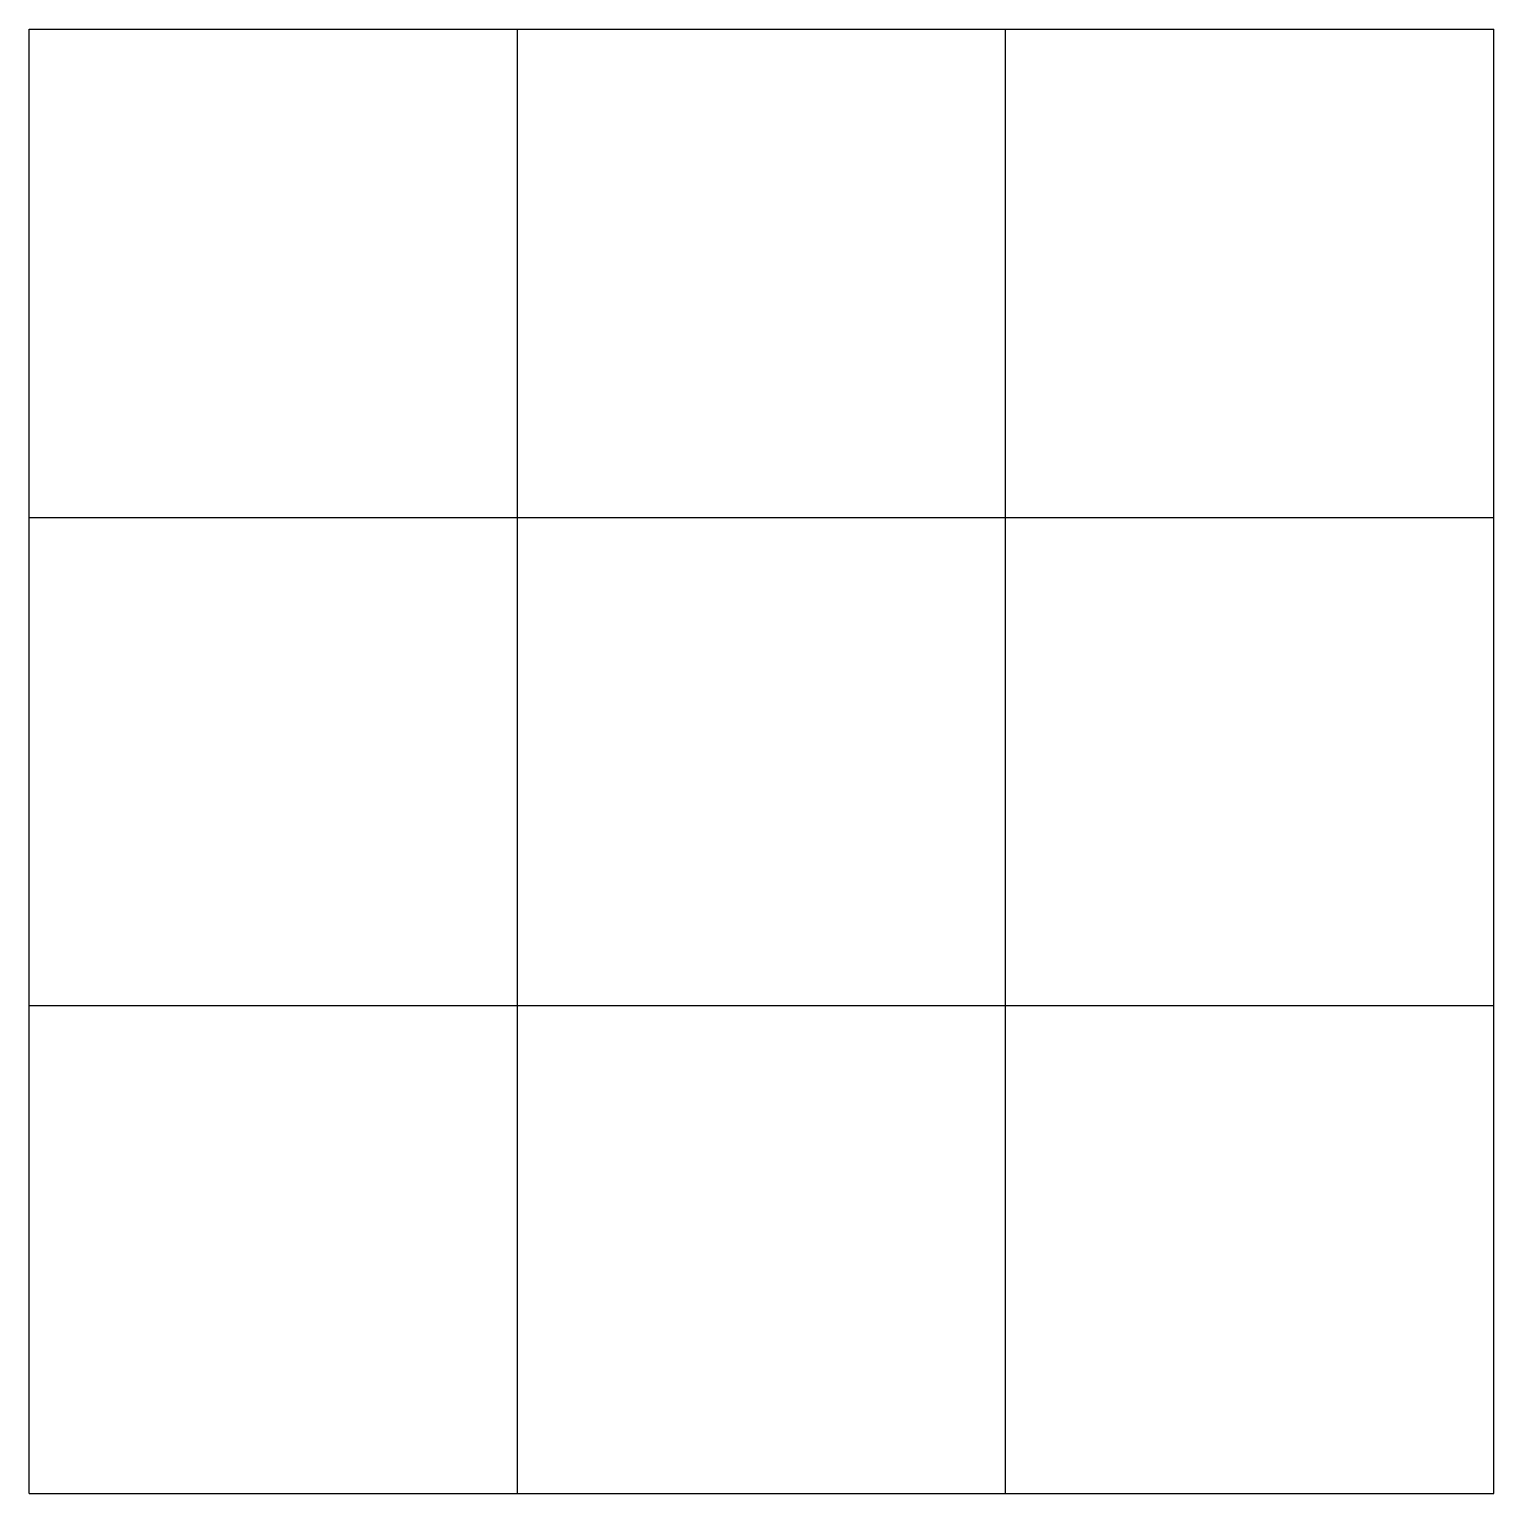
# Model space of a CAD drawing. Header units: inches. Extents: x -3 to 97, y 2 to 102.
import ezdxf

# ---------------------------------------------------------------- set-up
doc = ezdxf.new("R2010")
doc.units = ezdxf.units.IN
doc.header["$MEASUREMENT"] = 0

msp = doc.modelspace()

# ---------------------------------------------------------------- linework, layer by layer
for p, q in [((-2.76, 1.91), (-2.76, 101.91)), ((-2.76, 101.91), (97.24, 101.91)), ((30.58, 1.91), (30.58, 101.91)), ((63.91, 1.91), (63.91, 101.91)), ((97.24, 1.91), (97.24, 101.91)), ((-2.76, 68.57), (97.24, 68.57)), ((-2.76, 35.24), (97.24, 35.24)), ((-2.76, 1.91), (97.24, 1.91))]:
    msp.add_line(p, q)

doc.saveas('drawing.dxf')
